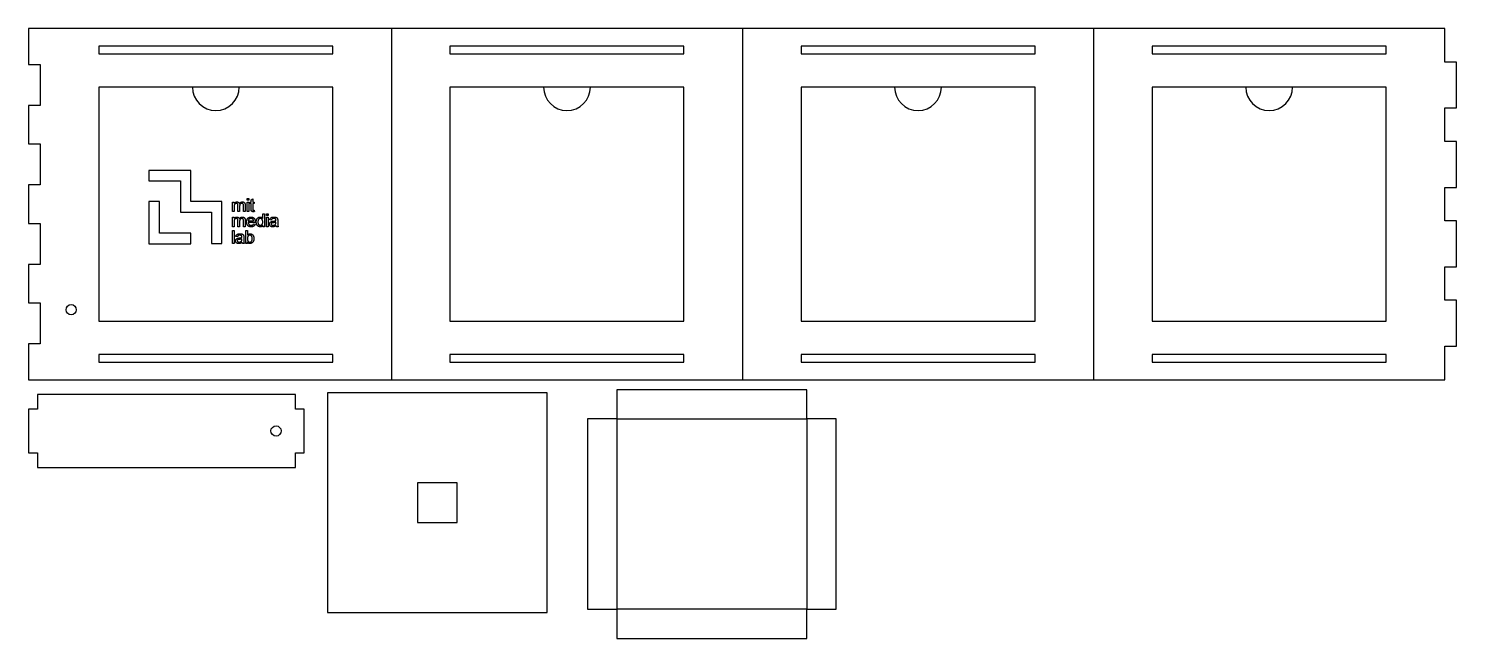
# Model space of a CAD drawing. Header units: millimetres. Extents: x -386 to 750, y -188 to 80.
# Drawn here: x -386 to 234, y -188 to 76 of the extents above; entities that cross this region are included whole.
import ezdxf

# ---------------------------------------------------------------- set-up
doc = ezdxf.new("R2010")
doc.units = ezdxf.units.MM

msp = doc.modelspace()

# ---------------------------------------------------------------- linework, layer by layer
at = {"color": 7, "linetype": 'Continuous', "lineweight": 25}
for p, q in [((-386.08, 76.2), (-386.08, 60.59)), ((228.6, 76.2), (-386.08, 76.2)), ((228.6, 61.67), (228.6, 76.2)), ((-254, 68.58), (-355.6, 68.58)), ((-355.6, 68.58), (-355.6, 65.28)), ((-254, 65.28), (-254, 68.58)), ((-101.6, 68.58), (-203.2, 68.58)), ((-203.2, 68.58), (-203.2, 65.28)), ((-101.6, 65.28), (-101.6, 68.58)), ((50.8, 68.58), (-50.8, 68.58)), ((-50.8, 68.58), (-50.8, 65.28)), ((50.8, 65.28), (50.8, 68.58)), ((101.6, 68.58), (101.6, 65.28)), ((203.2, 68.58), (101.6, 68.58)), ((203.2, 65.28), (203.2, 68.58)), ((-355.6, 65.28), (-254, 65.28)), ((-203.2, 65.28), (-101.6, 65.28)), ((-50.8, 65.28), (50.8, 65.28)), ((101.6, 65.28), (203.2, 65.28)), ((-386.08, 60.59), (-381, 60.59)), ((-381, 60.59), (-381, 42.81)), ((233.68, 61.67), (228.6, 61.67)), ((233.68, 41.73), (233.68, 61.67)), ((-254, 50.8), (-355.6, 50.8)), ((-355.6, 50.8), (-355.6, -50.8)), ((-254, -50.8), (-254, 50.8)), ((-101.6, 50.8), (-203.2, 50.8)), ((-203.2, 50.8), (-203.2, -50.8)), ((-101.6, -50.8), (-101.6, 50.8)), ((-50.8, 50.8), (-50.8, -50.8)), ((50.8, 50.8), (-50.8, 50.8)), ((50.8, -50.8), (50.8, 50.8)), ((203.2, 50.8), (101.6, 50.8)), ((101.6, 50.8), (101.6, -50.8)), ((203.2, -50.8), (203.2, 50.8)), ((-386.08, 42.81), (-386.08, 26.12)), ((-381, 42.81), (-386.08, 42.81)), ((228.6, 41.73), (233.68, 41.73)), ((228.6, 27.2), (228.6, 41.73)), ((-386.08, 26.12), (-381, 26.12)), ((-381, 26.12), (-381, 8.34)), ((233.68, 27.2), (228.6, 27.2)), ((233.68, 7.26), (233.68, 27.2)), ((-315.66, 14.67), (-333.89, 14.67)), ((-333.89, 14.67), (-333.89, 10.11)), ((-315.66, 1.12), (-315.66, 14.67)), ((-386.08, 8.34), (-386.08, -8.34)), ((-381, 8.34), (-386.08, 8.34)), ((-333.89, 10.11), (-320.18, 10.11)), ((-320.18, 10.11), (-320.18, -3.51)), ((228.6, -7.26), (228.6, 7.26)), ((228.6, 7.26), (233.68, 7.26)), ((-333.89, 1.12), (-333.89, -17.15)), ((-329.3, 1.12), (-333.89, 1.12)), ((-329.3, -12.56), (-329.3, 1.12)), ((-302.14, 1.12), (-315.66, 1.12)), ((-302.14, -17.04), (-302.14, 1.12)), ((-297.58, -3.22), (-297.58, 0.91)), ((-297.58, 0.91), (-296.85, 0.91)), ((-296.85, 0.91), (-296.85, 0.27)), ((-291.22, 2.43), (-290.5, 2.43)), ((-291.22, 1.71), (-291.22, 2.43)), ((-290.5, 1.71), (-291.22, 1.71)), ((-291.22, -3.22), (-291.22, 0.91)), ((-291.22, 0.91), (-290.5, 0.91)), ((-290.5, 2.43), (-290.5, 1.71)), ((-290.5, 0.91), (-290.5, -3.22)), ((-290, 0.26), (-290, 0.91)), ((-290, 0.91), (-289.5, 0.91)), ((-289.5, 0.26), (-290, 0.26)), ((-289.5, 1.92), (-288.77, 2.33)), ((-289.5, 0.91), (-289.5, 1.92)), ((-289.5, -2.06), (-289.5, 0.26)), ((-288.77, 2.33), (-288.77, 0.91)), ((-288.77, 0.91), (-288.12, 0.91)), ((-288.77, 0.26), (-288.77, -2.08)), ((-288.12, 0.26), (-288.77, 0.26)), ((-288.12, 0.91), (-288.12, 0.26)), ((-320.18, -3.51), (-306.7, -3.51)), ((-306.7, -3.51), (-306.7, -17.04)), ((-296.85, -3.22), (-297.58, -3.22)), ((-297.58, -9.78), (-297.58, -5.65)), ((-297.58, -5.65), (-296.85, -5.65)), ((-296.85, -1.11), (-296.85, -3.22)), ((-296.85, -5.65), (-296.85, -6.29)), ((-295.19, -3.22), (-295.19, -0.58)), ((-294.46, -3.22), (-295.19, -3.22)), ((-294.46, -0.86), (-294.46, -3.22)), ((-292.8, -3.22), (-292.8, -0.66)), ((-292.07, -3.22), (-292.8, -3.22)), ((-292.07, -0.4), (-292.07, -3.22)), ((-290.5, -3.22), (-291.22, -3.22)), ((-288.12, -2.62), (-288.05, -3.23)), ((-284.43, -6.21), (-284.43, -4.13)), ((-284.43, -4.13), (-283.7, -4.13)), ((-283.7, -4.13), (-283.7, -9.78)), ((-282.84, -4.85), (-282.84, -4.13)), ((-282.84, -4.13), (-282.12, -4.13)), ((-282.12, -4.85), (-282.84, -4.85)), ((-282.84, -9.78), (-282.84, -5.65)), ((-282.84, -5.65), (-282.12, -5.65)), ((-282.12, -4.13), (-282.12, -4.85)), ((-282.12, -5.65), (-282.12, -9.78)), ((-386.08, -8.34), (-381, -8.34)), ((-381, -8.34), (-381, -26.12)), ((-297.59, -17.04), (-297.59, -11.39)), ((-297.59, -11.39), (-296.86, -11.39)), ((-296.85, -9.78), (-297.58, -9.78)), ((-296.86, -11.39), (-296.86, -17.04)), ((-296.85, -7.67), (-296.85, -9.78)), ((-295.19, -9.78), (-295.19, -7.14)), ((-294.46, -9.78), (-295.19, -9.78)), ((-294.46, -7.42), (-294.46, -9.78)), ((-292.8, -9.78), (-292.8, -7.22)), ((-292.07, -9.78), (-292.8, -9.78)), ((-292.07, -6.96), (-292.07, -9.78)), ((-291.81, -17.04), (-291.81, -11.39)), ((-291.81, -11.39), (-291.09, -11.39)), ((-291.09, -11.39), (-291.09, -13.47)), ((-290.72, -7.24), (-288.4, -7.24)), ((-287.68, -7.89), (-290.72, -7.89)), ((-288.41, -8.55), (-287.7, -8.62)), ((-284.43, -9.78), (-284.43, -9.15)), ((-283.7, -9.78), (-284.43, -9.78)), ((-282.12, -9.78), (-282.84, -9.78)), ((-280.68, -6.88), (-281.41, -6.81)), ((-278.73, -8.03), (-278.73, -7.82)), ((-277.71, -9.78), (-278.44, -9.78)), ((-277.93, -7.1), (-277.93, -7.98)), ((233.68, -7.26), (228.6, -7.26)), ((233.68, -27.2), (233.68, -7.26)), ((-333.89, -17.15), (-315.66, -17.15)), ((-315.66, -12.56), (-329.3, -12.56)), ((-315.66, -17.15), (-315.66, -12.56)), ((-306.7, -17.04), (-302.14, -17.04)), ((-296.86, -17.04), (-297.59, -17.04)), ((-295.43, -14.14), (-296.15, -14.07)), ((-293.47, -15.29), (-293.47, -15.08)), ((-292.46, -17.04), (-293.18, -17.04)), ((-292.67, -14.36), (-292.67, -15.24)), ((-291.09, -17.04), (-291.81, -17.04)), ((-291.09, -16.42), (-291.09, -17.04)), ((-386.08, -26.12), (-386.08, -42.81)), ((-381, -26.12), (-386.08, -26.12)), ((228.6, -27.2), (233.68, -27.2)), ((228.6, -41.73), (228.6, -27.2)), ((-386.08, -42.81), (-381, -42.81)), ((-381, -42.81), (-381, -60.59)), ((233.68, -41.73), (228.6, -41.73)), ((233.68, -61.67), (233.68, -41.73)), ((-355.6, -50.8), (-254, -50.8)), ((-203.2, -50.8), (-101.6, -50.8)), ((-50.8, -50.8), (50.8, -50.8)), ((101.6, -50.8), (203.2, -50.8)), ((-386.08, -60.59), (-386.08, -76.2)), ((-381, -60.59), (-386.08, -60.59)), ((228.6, -76.2), (228.6, -61.67)), ((228.6, -61.67), (233.68, -61.67)), ((-254, -65.28), (-355.6, -65.28)), ((-355.6, -65.28), (-355.6, -68.58)), ((-254, -68.58), (-254, -65.28)), ((-203.2, -65.28), (-203.2, -68.58)), ((-101.6, -65.28), (-203.2, -65.28)), ((-101.6, -68.58), (-101.6, -65.28)), ((50.8, -65.28), (-50.8, -65.28)), ((-50.8, -65.28), (-50.8, -68.58)), ((50.8, -68.58), (50.8, -65.28)), ((203.2, -65.28), (101.6, -65.28)), ((101.6, -65.28), (101.6, -68.58)), ((203.2, -68.58), (203.2, -65.28)), ((-355.6, -68.58), (-254, -68.58)), ((-203.2, -68.58), (-101.6, -68.58)), ((-50.8, -68.58), (50.8, -68.58)), ((101.6, -68.58), (203.2, -68.58)), ((-386.08, -76.2), (228.6, -76.2)), ((-48.26, -80.51), (-130.81, -80.51)), ((-130.81, -80.51), (-130.81, -93.21)), ((-48.26, -93.21), (-48.26, -80.51)), ((-382.27, -82.55), (-382.27, -88.9)), ((-270.26, -82.55), (-382.27, -82.55)), ((-270.26, -88.9), (-270.26, -82.55)), ((-161.05, -81.9), (-256.3, -81.9)), ((-256.3, -81.9), (-256.3, -177.15)), ((-161.05, -177.15), (-161.05, -81.9)), ((-386.08, -88.9), (-386.08, -107.95)), ((-382.27, -88.9), (-386.08, -88.9)), ((-266.45, -88.9), (-270.26, -88.9)), ((-266.45, -107.95), (-266.45, -88.9)), ((-143.51, -93.21), (-143.51, -175.76)), ((-130.81, -93.21), (-143.51, -93.21)), ((-35.56, -93.21), (-48.26, -93.21)), ((-35.56, -175.76), (-35.56, -93.21)), ((-386.08, -107.95), (-382.27, -107.95)), ((-382.27, -107.95), (-382.27, -114.3)), ((-270.26, -107.95), (-266.45, -107.95)), ((-270.26, -114.3), (-270.26, -107.95)), ((-382.27, -114.3), (-270.26, -114.3)), ((-217.31, -120.89), (-217.31, -138.16)), ((-200.04, -120.89), (-217.31, -120.89)), ((-200.04, -138.16), (-200.04, -120.89)), ((-217.31, -138.16), (-200.04, -138.16)), ((-256.3, -177.15), (-161.05, -177.15)), ((-143.51, -175.76), (-130.81, -175.76)), ((-130.81, -175.76), (-130.81, -188.46)), ((-48.26, -175.76), (-35.56, -175.76)), ((-48.26, -188.46), (-48.26, -175.76)), ((-130.81, -188.46), (-48.26, -188.46))]:
    msp.add_line(p, q, dxfattribs=at)
at = {"color": 7, "linetype": 'Continuous'}
for p, q in [((-228.6, 76.2), (-228.6, -76.2)), ((-76.2, 76.2), (-76.2, -76.2)), ((76.2, 76.2), (76.2, -76.2)), ((-294.64, 50.8), (-314.96, 50.8)), ((-142.24, 50.8), (-162.56, 50.8)), ((10.16, 50.8), (-10.16, 50.8)), ((162.56, 50.8), (142.24, 50.8)), ((-130.81, -93.21), (-48.26, -93.21)), ((-130.81, -93.21), (-130.81, -175.76)), ((-48.26, -93.21), (-48.26, -175.76)), ((-48.26, -175.76), (-130.81, -175.76))]:
    msp.add_line(p, q, dxfattribs=at)
at = {"color": 7, "linetype": 'Continuous', "lineweight": 25}
for centre in [(-367.6, -45.8), (-278.67, -98.42)]:
    msp.add_circle(centre, 2.22, dxfattribs=at)
at = {"color": 7, "linetype": 'Continuous'}
for centre in [(-304.8, 50.8), (-152.4, 50.8), (0, 50.8), (152.4, 50.8)]:
    msp.add_arc(centre, 10.16, 180, 0, dxfattribs=at)
at = {"color": 7, "linetype": 'Continuous', "lineweight": 25}
for points, knots in [([(-296.85, 0.27), (-296.82, 0.32), (-296.76, 0.42), (-296.64, 0.56), (-296.51, 0.68), (-296.37, 0.79), (-296.21, 0.88), (-296.04, 0.94), (-295.86, 0.98), (-295.74, 0.98), (-295.67, 0.98)], [0, 0, 0, 0, 0.126605, 0.249791, 0.372524, 0.496015, 0.619831, 0.743966, 0.869195, 1, 1, 1, 1]), ([(-295.88, 0.33), (-295.93, 0.33), (-296.02, 0.33), (-296.15, 0.3), (-296.28, 0.25), (-296.4, 0.18), (-296.52, 0.1), (-296.61, -0.01), (-296.69, -0.13), (-296.74, -0.24), (-296.77, -0.35), (-296.79, -0.43), (-296.81, -0.53), (-296.83, -0.63), (-296.84, -0.74), (-296.85, -0.86), (-296.85, -0.98), (-296.85, -1.07), (-296.85, -1.11)], [0, 0, 0, 0, 0.069874, 0.138371, 0.206732, 0.277065, 0.347592, 0.417982, 0.490746, 0.567227, 0.608073, 0.652844, 0.701153, 0.752556, 0.808916, 0.868487, 0.931988, 1, 1, 1, 1]), ([(-295.19, -0.58), (-295.19, -0.55), (-295.19, -0.47), (-295.2, -0.37), (-295.21, -0.27), (-295.23, -0.18), (-295.25, -0.1), (-295.28, -0.03), (-295.31, 0.04), (-295.35, 0.1), (-295.39, 0.16), (-295.44, 0.21), (-295.5, 0.25), (-295.56, 0.28), (-295.63, 0.3), (-295.71, 0.32), (-295.79, 0.33), (-295.85, 0.33), (-295.88, 0.33)], [0, 0, 0, 0, 0.08411, 0.162426, 0.236822, 0.305987, 0.370108, 0.430668, 0.487851, 0.542607, 0.595677, 0.647283, 0.699654, 0.753379, 0.80983, 0.868938, 0.932163, 1, 1, 1, 1]), ([(-295.67, 0.98), (-295.6, 0.98), (-295.47, 0.98), (-295.28, 0.94), (-295.11, 0.88), (-294.96, 0.79), (-294.84, 0.67), (-294.72, 0.54), (-294.64, 0.39), (-294.6, 0.28), (-294.58, 0.22)], [0, 0, 0, 0, 0.142825, 0.274789, 0.39801, 0.517438, 0.634604, 0.751949, 0.87301, 1, 1, 1, 1]), ([(-294.58, 0.22), (-294.54, 0.28), (-294.46, 0.4), (-294.32, 0.55), (-294.18, 0.69), (-294.03, 0.8), (-293.86, 0.88), (-293.69, 0.94), (-293.51, 0.98), (-293.39, 0.98), (-293.32, 0.98)], [0, 0, 0, 0, 0.142315, 0.275889, 0.402455, 0.523363, 0.641228, 0.759024, 0.877542, 1, 1, 1, 1]), ([(-293.5, 0.33), (-293.53, 0.33), (-293.6, 0.33), (-293.7, 0.32), (-293.79, 0.3), (-293.88, 0.26), (-293.96, 0.22), (-294.04, 0.17), (-294.12, 0.12), (-294.19, 0.05), (-294.26, -0.03), (-294.31, -0.11), (-294.36, -0.21), (-294.4, -0.32), (-294.43, -0.44), (-294.45, -0.57), (-294.46, -0.71), (-294.46, -0.81), (-294.46, -0.86)], [0, 0, 0, 0, 0.058561, 0.115006, 0.169721, 0.223592, 0.276804, 0.330761, 0.38498, 0.441087, 0.498268, 0.557596, 0.620115, 0.685704, 0.756808, 0.831935, 0.912856, 1, 1, 1, 1]), ([(-292.8, -0.66), (-292.8, -0.6), (-292.8, -0.48), (-292.81, -0.32), (-292.83, -0.18), (-292.86, -0.07), (-292.9, 0.02), (-292.95, 0.1), (-293.02, 0.16), (-293.1, 0.22), (-293.19, 0.27), (-293.28, 0.31), (-293.39, 0.33), (-293.46, 0.33), (-293.5, 0.33)], [0, 0, 0, 0, 0.136425, 0.252916, 0.349371, 0.427089, 0.49428, 0.561205, 0.628551, 0.699409, 0.771288, 0.844304, 0.919958, 1, 1, 1, 1]), ([(-293.32, 0.98), (-293.28, 0.98), (-293.18, 0.98), (-293.04, 0.97), (-292.91, 0.94), (-292.79, 0.9), (-292.68, 0.85), (-292.57, 0.8), (-292.48, 0.73), (-292.39, 0.65), (-292.32, 0.56), (-292.25, 0.45), (-292.2, 0.34), (-292.15, 0.21), (-292.11, 0.08), (-292.09, -0.07), (-292.07, -0.23), (-292.07, -0.34), (-292.07, -0.4)], [0, 0, 0, 0, 0.068493, 0.133645, 0.195347, 0.254248, 0.311304, 0.366649, 0.421299, 0.475729, 0.531092, 0.588188, 0.64727, 0.709369, 0.775261, 0.845213, 0.920389, 1, 1, 1, 1]), ([(-296.85, -6.29), (-296.82, -6.24), (-296.76, -6.14), (-296.64, -6), (-296.51, -5.88), (-296.37, -5.77), (-296.21, -5.68), (-296.04, -5.62), (-295.86, -5.58), (-295.74, -5.58), (-295.67, -5.58)], [0, 0, 0, 0, 0.126605, 0.249791, 0.372524, 0.496015, 0.619831, 0.743966, 0.869195, 1, 1, 1, 1]), ([(-295.67, -5.58), (-295.6, -5.58), (-295.47, -5.58), (-295.28, -5.62), (-295.11, -5.68), (-294.96, -5.77), (-294.84, -5.89), (-294.72, -6.02), (-294.64, -6.17), (-294.6, -6.28), (-294.58, -6.34)], [0, 0, 0, 0, 0.142825, 0.274789, 0.39801, 0.517438, 0.634604, 0.751949, 0.87301, 1, 1, 1, 1]), ([(-294.58, -6.34), (-294.54, -6.28), (-294.46, -6.16), (-294.32, -6.01), (-294.18, -5.87), (-294.03, -5.76), (-293.86, -5.68), (-293.69, -5.62), (-293.51, -5.58), (-293.39, -5.58), (-293.32, -5.58)], [0, 0, 0, 0, 0.142315, 0.275889, 0.402455, 0.523363, 0.641228, 0.759024, 0.877542, 1, 1, 1, 1]), ([(-293.32, -5.58), (-293.28, -5.58), (-293.18, -5.58), (-293.04, -5.6), (-292.91, -5.62), (-292.79, -5.66), (-292.68, -5.71), (-292.57, -5.76), (-292.48, -5.83), (-292.39, -5.91), (-292.32, -6), (-292.25, -6.11), (-292.2, -6.22), (-292.15, -6.35), (-292.11, -6.48), (-292.09, -6.63), (-292.07, -6.79), (-292.07, -6.9), (-292.07, -6.96)], [0, 0, 0, 0, 0.068493, 0.133645, 0.195347, 0.254248, 0.311304, 0.366649, 0.421299, 0.475729, 0.531092, 0.588188, 0.64727, 0.709369, 0.775261, 0.845213, 0.920389, 1, 1, 1, 1]), ([(-291.44, -7.75), (-291.44, -7.66), (-291.44, -7.5), (-291.41, -7.26), (-291.37, -7.04), (-291.31, -6.83), (-291.24, -6.64), (-291.15, -6.46), (-291.04, -6.29), (-290.91, -6.14), (-290.77, -6.01), (-290.63, -5.89), (-290.47, -5.8), (-290.3, -5.72), (-290.12, -5.65), (-289.94, -5.61), (-289.74, -5.58), (-289.6, -5.58), (-289.53, -5.58)], [0, 0, 0, 0, 0.077019, 0.149548, 0.218714, 0.284923, 0.348159, 0.409728, 0.469839, 0.529421, 0.588276, 0.64579, 0.702469, 0.75939, 0.816748, 0.875621, 0.936482, 1, 1, 1, 1]), ([(-289.53, -5.58), (-289.47, -5.58), (-289.33, -5.58), (-289.14, -5.61), (-288.96, -5.65), (-288.79, -5.71), (-288.62, -5.79), (-288.47, -5.89), (-288.32, -6), (-288.19, -6.13), (-288.07, -6.28), (-287.96, -6.44), (-287.87, -6.62), (-287.8, -6.81), (-287.74, -7.01), (-287.7, -7.23), (-287.68, -7.47), (-287.68, -7.63), (-287.67, -7.71)], [0, 0, 0, 0, 0.062833, 0.122965, 0.181629, 0.238832, 0.295294, 0.352167, 0.409491, 0.468424, 0.528358, 0.588554, 0.650248, 0.713671, 0.780262, 0.849536, 0.922652, 1, 1, 1, 1]), ([(-288.56, -3.29), (-288.62, -3.29), (-288.73, -3.28), (-288.88, -3.26), (-289.01, -3.23), (-289.13, -3.18), (-289.22, -3.11), (-289.3, -3.04), (-289.37, -2.96), (-289.41, -2.88), (-289.44, -2.8), (-289.45, -2.74), (-289.46, -2.66), (-289.48, -2.56), (-289.49, -2.45), (-289.49, -2.33), (-289.5, -2.2), (-289.5, -2.11), (-289.5, -2.06)], [0, 0, 0, 0, 0.094748, 0.179085, 0.254287, 0.32156, 0.3835, 0.441719, 0.499014, 0.5552, 0.586701, 0.62496, 0.669505, 0.721913, 0.780273, 0.846538, 0.919577, 1, 1, 1, 1]), ([(-288.77, -2.08), (-288.77, -2.13), (-288.77, -2.21), (-288.76, -2.31), (-288.76, -2.39), (-288.74, -2.47), (-288.7, -2.53), (-288.64, -2.58), (-288.58, -2.61), (-288.53, -2.63), (-288.47, -2.64), (-288.43, -2.64), (-288.4, -2.64)], [0, 0, 0, 0, 0.1693748, 0.3057107, 0.4093011, 0.481281, 0.5929871, 0.7047776, 0.7662723, 0.8354622, 0.9130453, 1, 1, 1, 1]), ([(-288.05, -3.23), (-288.09, -3.24), (-288.18, -3.26), (-288.32, -3.27), (-288.44, -3.29), (-288.52, -3.29), (-288.56, -3.29)], [0, 0, 0, 0, 0.275333, 0.532913, 0.773608, 1, 1, 1, 1]), ([(-288.4, -2.64), (-288.39, -2.64), (-288.34, -2.64), (-288.28, -2.63), (-288.2, -2.63), (-288.15, -2.62), (-288.12, -2.62)], [0, 0, 0, 0, 0.20274, 0.437539, 0.704573, 1, 1, 1, 1]), ([(-287.25, -7.72), (-287.25, -7.62), (-287.24, -7.42), (-287.2, -7.14), (-287.14, -6.86), (-287.07, -6.65), (-287, -6.49), (-286.94, -6.37), (-286.87, -6.26), (-286.8, -6.16), (-286.72, -6.07), (-286.63, -5.99), (-286.54, -5.91), (-286.44, -5.84), (-286.34, -5.78), (-286.24, -5.72), (-286.13, -5.68), (-286.02, -5.64), (-285.9, -5.61), (-285.78, -5.59), (-285.66, -5.58), (-285.58, -5.58), (-285.54, -5.58)], [0, 0, 0, 0, 0.097129, 0.190237, 0.280388, 0.36862, 0.411729, 0.453657, 0.494259, 0.53396, 0.573313, 0.612303, 0.651179, 0.690151, 0.729237, 0.767708, 0.805598, 0.843958, 0.882296, 0.920731, 0.959905, 1, 1, 1, 1]), ([(-285.54, -5.58), (-285.48, -5.58), (-285.37, -5.58), (-285.2, -5.62), (-285.04, -5.67), (-284.89, -5.75), (-284.75, -5.85), (-284.63, -5.96), (-284.52, -6.08), (-284.46, -6.17), (-284.43, -6.21)], [0, 0, 0, 0, 0.132544, 0.259609, 0.384578, 0.508577, 0.63268, 0.754424, 0.876103, 1, 1, 1, 1]), ([(-281.41, -6.81), (-281.39, -6.74), (-281.36, -6.61), (-281.29, -6.43), (-281.2, -6.26), (-281.1, -6.12), (-280.98, -5.99), (-280.83, -5.88), (-280.66, -5.79), (-280.47, -5.71), (-280.26, -5.65), (-280.03, -5.61), (-279.79, -5.58), (-279.62, -5.58), (-279.54, -5.58)], [0, 0, 0, 0, 0.085104, 0.164331, 0.238077, 0.308278, 0.378099, 0.450841, 0.528541, 0.611943, 0.701454, 0.795479, 0.894775, 1, 1, 1, 1]), ([(-279.54, -5.58), (-279.45, -5.58), (-279.29, -5.58), (-279.06, -5.6), (-278.86, -5.64), (-278.68, -5.69), (-278.52, -5.76), (-278.39, -5.83), (-278.27, -5.92), (-278.18, -6.01), (-278.11, -6.11), (-278.05, -6.22), (-278, -6.35), (-277.98, -6.44), (-277.96, -6.48)], [0, 0, 0, 0, 0.127702, 0.243368, 0.347189, 0.441283, 0.526055, 0.60282, 0.672114, 0.735775, 0.797778, 0.861765, 0.928534, 1, 1, 1, 1]), ([(-295.88, -6.23), (-295.93, -6.23), (-296.02, -6.23), (-296.15, -6.26), (-296.28, -6.31), (-296.4, -6.38), (-296.52, -6.46), (-296.61, -6.57), (-296.69, -6.69), (-296.74, -6.81), (-296.77, -6.91), (-296.79, -6.99), (-296.81, -7.09), (-296.83, -7.19), (-296.84, -7.3), (-296.85, -7.42), (-296.85, -7.54), (-296.85, -7.63), (-296.85, -7.67)], [0, 0, 0, 0, 0.069874, 0.138371, 0.206732, 0.277065, 0.347592, 0.417982, 0.490746, 0.567227, 0.608073, 0.652844, 0.701153, 0.752556, 0.808916, 0.868487, 0.931988, 1, 1, 1, 1]), ([(-295.19, -7.14), (-295.19, -7.11), (-295.19, -7.04), (-295.2, -6.93), (-295.21, -6.83), (-295.23, -6.74), (-295.25, -6.66), (-295.28, -6.59), (-295.31, -6.52), (-295.35, -6.46), (-295.39, -6.4), (-295.44, -6.36), (-295.5, -6.32), (-295.56, -6.28), (-295.63, -6.26), (-295.71, -6.24), (-295.79, -6.23), (-295.85, -6.23), (-295.88, -6.23)], [0, 0, 0, 0, 0.08411, 0.162426, 0.236822, 0.305987, 0.370108, 0.430668, 0.487851, 0.542607, 0.595677, 0.647283, 0.699654, 0.753379, 0.80983, 0.868938, 0.932163, 1, 1, 1, 1]), ([(-293.5, -6.23), (-293.53, -6.23), (-293.6, -6.23), (-293.7, -6.24), (-293.79, -6.27), (-293.88, -6.3), (-293.96, -6.34), (-294.04, -6.39), (-294.12, -6.44), (-294.19, -6.51), (-294.26, -6.59), (-294.31, -6.68), (-294.36, -6.77), (-294.4, -6.88), (-294.43, -7), (-294.45, -7.13), (-294.46, -7.27), (-294.46, -7.37), (-294.46, -7.42)], [0, 0, 0, 0, 0.058561, 0.115006, 0.169721, 0.223592, 0.276804, 0.330761, 0.38498, 0.441087, 0.498268, 0.557596, 0.620115, 0.685704, 0.756808, 0.831935, 0.912856, 1, 1, 1, 1]), ([(-292.8, -7.22), (-292.8, -7.16), (-292.8, -7.04), (-292.81, -6.88), (-292.83, -6.74), (-292.86, -6.63), (-292.9, -6.54), (-292.95, -6.46), (-293.02, -6.4), (-293.1, -6.34), (-293.19, -6.29), (-293.28, -6.25), (-293.39, -6.23), (-293.46, -6.23), (-293.5, -6.23)], [0, 0, 0, 0, 0.136425, 0.252916, 0.349371, 0.427089, 0.49428, 0.561205, 0.628551, 0.699409, 0.771288, 0.844304, 0.919958, 1, 1, 1, 1]), ([(-289.49, -9.85), (-289.57, -9.85), (-289.71, -9.84), (-289.92, -9.82), (-290.11, -9.78), (-290.3, -9.72), (-290.47, -9.64), (-290.63, -9.54), (-290.78, -9.43), (-290.92, -9.3), (-291.04, -9.15), (-291.15, -8.99), (-291.24, -8.82), (-291.31, -8.63), (-291.37, -8.43), (-291.41, -8.22), (-291.44, -7.99), (-291.44, -7.83), (-291.44, -7.75)], [0, 0, 0, 0, 0.067351, 0.1313136, 0.1930715, 0.252502, 0.3107048, 0.3679301, 0.4254606, 0.4834248, 0.5420438, 0.6011297, 0.6610197, 0.7228533, 0.7874137, 0.854497, 0.9253448, 1, 1, 1, 1]), ([(-289.54, -6.23), (-289.58, -6.23), (-289.65, -6.23), (-289.77, -6.24), (-289.88, -6.26), (-289.98, -6.3), (-290.08, -6.33), (-290.18, -6.38), (-290.27, -6.44), (-290.35, -6.5), (-290.43, -6.57), (-290.5, -6.65), (-290.56, -6.74), (-290.61, -6.83), (-290.65, -6.92), (-290.68, -7.02), (-290.7, -7.13), (-290.71, -7.2), (-290.72, -7.24)], [0, 0, 0, 0, 0.0689193, 0.1349048, 0.1997359, 0.2626236, 0.3245009, 0.3855136, 0.4473909, 0.5091778, 0.5709055, 0.6308224, 0.6901441, 0.7497768, 0.8097188, 0.8709146, 0.9345908, 1, 1, 1, 1]), ([(-290.72, -7.89), (-290.71, -7.95), (-290.7, -8.04), (-290.68, -8.19), (-290.65, -8.33), (-290.6, -8.45), (-290.55, -8.57), (-290.49, -8.68), (-290.42, -8.77), (-290.34, -8.86), (-290.25, -8.94), (-290.16, -9.01), (-290.06, -9.07), (-289.95, -9.12), (-289.84, -9.15), (-289.73, -9.18), (-289.61, -9.19), (-289.52, -9.2), (-289.48, -9.2)], [0, 0, 0, 0, 0.076546, 0.149754, 0.218882, 0.285099, 0.348766, 0.410233, 0.470857, 0.530387, 0.589538, 0.646884, 0.704289, 0.761368, 0.81848, 0.876944, 0.937289, 1, 1, 1, 1]), ([(-288.66, -6.57), (-288.69, -6.55), (-288.75, -6.49), (-288.84, -6.42), (-288.94, -6.36), (-289.05, -6.31), (-289.16, -6.27), (-289.28, -6.25), (-289.41, -6.23), (-289.49, -6.23), (-289.54, -6.23)], [0, 0, 0, 0, 0.123686, 0.244301, 0.364229, 0.486002, 0.608441, 0.73367, 0.863772, 1, 1, 1, 1]), ([(-287.7, -8.62), (-287.71, -8.67), (-287.74, -8.76), (-287.8, -8.89), (-287.86, -9.02), (-287.94, -9.14), (-288.02, -9.25), (-288.11, -9.35), (-288.21, -9.44), (-288.32, -9.53), (-288.44, -9.6), (-288.57, -9.67), (-288.7, -9.73), (-288.85, -9.77), (-289, -9.81), (-289.16, -9.83), (-289.32, -9.85), (-289.44, -9.85), (-289.49, -9.85)], [0, 0, 0, 0, 0.063575, 0.125064, 0.184934, 0.244033, 0.302281, 0.360376, 0.418794, 0.477624, 0.537385, 0.597475, 0.659222, 0.722193, 0.787717, 0.855714, 0.926086, 1, 1, 1, 1]), ([(-289.48, -9.2), (-289.42, -9.2), (-289.3, -9.19), (-289.13, -9.16), (-288.97, -9.11), (-288.83, -9.05), (-288.7, -8.96), (-288.59, -8.84), (-288.49, -8.7), (-288.43, -8.6), (-288.41, -8.55)], [0, 0, 0, 0, 0.137039, 0.265479, 0.386758, 0.503867, 0.62032, 0.739767, 0.865454, 1, 1, 1, 1]), ([(-288.4, -7.24), (-288.4, -7.21), (-288.41, -7.14), (-288.43, -7.03), (-288.46, -6.94), (-288.49, -6.85), (-288.52, -6.77), (-288.56, -6.7), (-288.61, -6.63), (-288.65, -6.59), (-288.66, -6.57)], [0, 0, 0, 0, 0.148165, 0.289694, 0.422377, 0.548462, 0.667394, 0.782966, 0.892721, 1, 1, 1, 1]), ([(-287.67, -7.71), (-287.67, -7.73), (-287.68, -7.8), (-287.68, -7.86), (-287.68, -7.89)], [0, 0, 0, 0, 0.414608, 1, 1, 1, 1]), ([(-285.54, -9.85), (-285.58, -9.85), (-285.66, -9.85), (-285.77, -9.83), (-285.89, -9.81), (-286, -9.78), (-286.11, -9.75), (-286.21, -9.7), (-286.32, -9.65), (-286.42, -9.58), (-286.51, -9.51), (-286.6, -9.43), (-286.69, -9.35), (-286.77, -9.26), (-286.84, -9.16), (-286.91, -9.06), (-286.98, -8.95), (-287.05, -8.79), (-287.13, -8.58), (-287.2, -8.31), (-287.24, -8.02), (-287.25, -7.82), (-287.25, -7.72)], [0, 0, 0, 0, 0.0385266, 0.0765034, 0.1141158, 0.1517446, 0.1893223, 0.2269457, 0.2653583, 0.304283, 0.3435286, 0.3826359, 0.4219024, 0.4612525, 0.5013819, 0.5422439, 0.5840262, 0.6269042, 0.714769, 0.8053598, 0.9003239, 1, 1, 1, 1]), ([(-285.49, -6.23), (-285.53, -6.23), (-285.6, -6.23), (-285.71, -6.25), (-285.8, -6.28), (-285.9, -6.32), (-285.99, -6.37), (-286.08, -6.43), (-286.16, -6.5), (-286.23, -6.59), (-286.3, -6.68), (-286.36, -6.79), (-286.41, -6.92), (-286.46, -7.05), (-286.49, -7.2), (-286.51, -7.36), (-286.52, -7.53), (-286.53, -7.65), (-286.53, -7.72)], [0, 0, 0, 0, 0.052861, 0.104657, 0.154956, 0.20531, 0.255829, 0.307182, 0.361081, 0.41655, 0.474685, 0.535618, 0.600117, 0.669364, 0.743799, 0.823012, 0.908289, 1, 1, 1, 1]), ([(-286.53, -7.72), (-286.53, -7.78), (-286.52, -7.89), (-286.51, -8.06), (-286.49, -8.22), (-286.45, -8.36), (-286.41, -8.5), (-286.35, -8.62), (-286.29, -8.73), (-286.21, -8.83), (-286.13, -8.92), (-286.05, -8.99), (-285.96, -9.06), (-285.87, -9.11), (-285.77, -9.15), (-285.67, -9.18), (-285.57, -9.19), (-285.5, -9.2), (-285.46, -9.2)], [0, 0, 0, 0, 0.08818, 0.171101, 0.249124, 0.322141, 0.391043, 0.456061, 0.518437, 0.578646, 0.636308, 0.692064, 0.74485, 0.796223, 0.84689, 0.897232, 0.948365, 1, 1, 1, 1]), ([(-284.43, -9.15), (-284.46, -9.21), (-284.52, -9.32), (-284.63, -9.46), (-284.76, -9.58), (-284.89, -9.68), (-285.04, -9.76), (-285.19, -9.81), (-285.36, -9.84), (-285.48, -9.85), (-285.54, -9.85)], [0, 0, 0, 0, 0.1379203, 0.2682361, 0.3919093, 0.5112399, 0.6296941, 0.7483314, 0.8714308, 1, 1, 1, 1]), ([(-284.43, -7.77), (-284.43, -7.71), (-284.43, -7.58), (-284.44, -7.4), (-284.47, -7.23), (-284.5, -7.08), (-284.54, -6.94), (-284.6, -6.81), (-284.66, -6.7), (-284.73, -6.6), (-284.81, -6.51), (-284.9, -6.44), (-284.98, -6.37), (-285.08, -6.32), (-285.18, -6.28), (-285.28, -6.25), (-285.38, -6.23), (-285.46, -6.23), (-285.49, -6.23)], [0, 0, 0, 0, 0.091304, 0.176962, 0.256162, 0.330416, 0.400212, 0.464934, 0.526213, 0.584638, 0.640513, 0.694113, 0.74567, 0.796418, 0.846477, 0.896114, 0.947312, 1, 1, 1, 1]), ([(-285.46, -9.2), (-285.43, -9.2), (-285.36, -9.19), (-285.26, -9.18), (-285.16, -9.15), (-285.06, -9.11), (-284.97, -9.06), (-284.89, -9), (-284.8, -8.93), (-284.73, -8.85), (-284.65, -8.75), (-284.59, -8.65), (-284.54, -8.53), (-284.5, -8.4), (-284.47, -8.26), (-284.44, -8.1), (-284.43, -7.94), (-284.43, -7.83), (-284.43, -7.77)], [0, 0, 0, 0, 0.053699, 0.105658, 0.157296, 0.208463, 0.259773, 0.312957, 0.367534, 0.424836, 0.484279, 0.545626, 0.610499, 0.679049, 0.751694, 0.829069, 0.911549, 1, 1, 1, 1]), ([(-281.48, -8.68), (-281.48, -8.63), (-281.47, -8.54), (-281.45, -8.4), (-281.41, -8.26), (-281.35, -8.13), (-281.28, -8.02), (-281.2, -7.91), (-281.11, -7.82), (-281, -7.74), (-280.89, -7.67), (-280.77, -7.6), (-280.65, -7.55), (-280.56, -7.53), (-280.52, -7.51)], [0, 0, 0, 0, 0.0900967, 0.177251, 0.2626286, 0.3477957, 0.4319444, 0.513339, 0.5935988, 0.6729313, 0.7531851, 0.8336684, 0.916182, 1, 1, 1, 1]), ([(-280.13, -9.85), (-280.18, -9.85), (-280.28, -9.85), (-280.43, -9.83), (-280.57, -9.81), (-280.7, -9.77), (-280.82, -9.73), (-280.94, -9.67), (-281.04, -9.6), (-281.13, -9.52), (-281.21, -9.44), (-281.28, -9.35), (-281.34, -9.25), (-281.39, -9.15), (-281.43, -9.04), (-281.46, -8.93), (-281.48, -8.81), (-281.48, -8.72), (-281.48, -8.68)], [0, 0, 0, 0, 0.078668, 0.152594, 0.222863, 0.289895, 0.354043, 0.415825, 0.476257, 0.535647, 0.59403, 0.651213, 0.707464, 0.763721, 0.820383, 0.878679, 0.938165, 1, 1, 1, 1]), ([(-279.82, -8.05), (-279.88, -8.06), (-280, -8.07), (-280.16, -8.1), (-280.29, -8.13), (-280.39, -8.16), (-280.48, -8.2), (-280.55, -8.25), (-280.61, -8.3), (-280.66, -8.36), (-280.7, -8.42), (-280.73, -8.49), (-280.75, -8.57), (-280.75, -8.62), (-280.75, -8.64)], [0, 0, 0, 0, 0.157185, 0.29012, 0.398897, 0.484813, 0.556527, 0.62447, 0.689792, 0.753816, 0.816677, 0.877383, 0.938132, 1, 1, 1, 1]), ([(-280.75, -8.64), (-280.75, -8.68), (-280.75, -8.76), (-280.71, -8.86), (-280.64, -8.96), (-280.55, -9.05), (-280.44, -9.11), (-280.3, -9.16), (-280.14, -9.19), (-280.02, -9.2), (-279.96, -9.2)], [0, 0, 0, 0, 0.106158, 0.208644, 0.312683, 0.425749, 0.548145, 0.681695, 0.831509, 1, 1, 1, 1]), ([(-279.67, -6.23), (-279.7, -6.23), (-279.78, -6.23), (-279.88, -6.24), (-279.98, -6.25), (-280.07, -6.26), (-280.15, -6.28), (-280.23, -6.31), (-280.29, -6.34), (-280.37, -6.38), (-280.46, -6.46), (-280.55, -6.57), (-280.63, -6.72), (-280.66, -6.82), (-280.68, -6.88)], [0, 0, 0, 0, 0.085183, 0.163702, 0.238284, 0.306613, 0.370646, 0.428821, 0.484512, 0.53564, 0.637269, 0.745279, 0.865314, 1, 1, 1, 1]), ([(-280.52, -7.51), (-280.48, -7.5), (-280.4, -7.48), (-280.26, -7.46), (-280.1, -7.43), (-279.99, -7.42), (-279.92, -7.41)], [0, 0, 0, 0, 0.188812, 0.4193, 0.688495, 1, 1, 1, 1]), ([(-278.65, -9.27), (-278.72, -9.32), (-278.84, -9.42), (-279.03, -9.54), (-279.21, -9.64), (-279.38, -9.72), (-279.56, -9.78), (-279.75, -9.82), (-279.93, -9.85), (-280.06, -9.85), (-280.13, -9.85)], [0, 0, 0, 0, 0.149631, 0.288282, 0.415682, 0.534026, 0.647897, 0.762563, 0.879642, 1, 1, 1, 1]), ([(-279.96, -9.2), (-279.9, -9.2), (-279.78, -9.19), (-279.6, -9.16), (-279.43, -9.11), (-279.28, -9.03), (-279.14, -8.94), (-279.02, -8.84), (-278.91, -8.73), (-278.86, -8.65), (-278.84, -8.6)], [0, 0, 0, 0, 0.140553, 0.275516, 0.406786, 0.536132, 0.661649, 0.779376, 0.890775, 1, 1, 1, 1]), ([(-279.92, -7.41), (-279.86, -7.4), (-279.73, -7.38), (-279.55, -7.36), (-279.38, -7.33), (-279.22, -7.3), (-279.08, -7.27), (-278.95, -7.24), (-278.84, -7.21), (-278.76, -7.18), (-278.73, -7.17)], [0, 0, 0, 0, 0.1619611, 0.3128901, 0.4540141, 0.5843348, 0.7037295, 0.8126688, 0.9110789, 1, 1, 1, 1]), ([(-278.73, -7.82), (-278.76, -7.83), (-278.83, -7.86), (-278.93, -7.89), (-279.05, -7.92), (-279.18, -7.94), (-279.33, -7.97), (-279.48, -8), (-279.64, -8.02), (-279.76, -8.04), (-279.82, -8.05)], [0, 0, 0, 0, 0.091169, 0.192402, 0.302457, 0.421923, 0.552321, 0.691338, 0.841219, 1, 1, 1, 1]), ([(-278.91, -6.45), (-278.93, -6.43), (-278.98, -6.39), (-279.06, -6.35), (-279.14, -6.31), (-279.23, -6.28), (-279.33, -6.26), (-279.43, -6.24), (-279.55, -6.23), (-279.63, -6.23), (-279.67, -6.23)], [0, 0, 0, 0, 0.10497, 0.21464, 0.328561, 0.446665, 0.573274, 0.706537, 0.848573, 1, 1, 1, 1]), ([(-278.73, -7), (-278.73, -6.97), (-278.73, -6.91), (-278.74, -6.82), (-278.75, -6.74), (-278.77, -6.67), (-278.8, -6.6), (-278.83, -6.54), (-278.87, -6.49), (-278.9, -6.46), (-278.91, -6.45)], [0, 0, 0, 0, 0.157694, 0.30275, 0.438168, 0.564705, 0.681763, 0.791831, 0.896524, 1, 1, 1, 1]), ([(-278.84, -8.6), (-278.82, -8.57), (-278.78, -8.49), (-278.75, -8.36), (-278.73, -8.2), (-278.73, -8.09), (-278.73, -8.03)], [0, 0, 0, 0, 0.201655, 0.433631, 0.697639, 1, 1, 1, 1]), ([(-278.73, -7.17), (-278.73, -7.15), (-278.73, -7.11), (-278.73, -7.07), (-278.73, -7.03), (-278.73, -7.01), (-278.73, -7)], [0, 0, 0, 0, 0.35568, 0.644278, 0.859095, 1, 1, 1, 1]), ([(-278.44, -9.78), (-278.46, -9.74), (-278.52, -9.67), (-278.58, -9.54), (-278.63, -9.41), (-278.64, -9.32), (-278.65, -9.27)], [0, 0, 0, 0, 0.245708, 0.491046, 0.741711, 1, 1, 1, 1]), ([(-277.96, -6.48), (-277.96, -6.52), (-277.95, -6.6), (-277.94, -6.74), (-277.93, -6.91), (-277.93, -7.03), (-277.93, -7.1)], [0, 0, 0, 0, 0.171461, 0.394486, 0.669995, 1, 1, 1, 1]), ([(-277.93, -7.98), (-277.93, -8.06), (-277.93, -8.2), (-277.93, -8.4), (-277.92, -8.58), (-277.92, -8.75), (-277.91, -8.89), (-277.91, -9.01), (-277.9, -9.12), (-277.88, -9.23), (-277.86, -9.35), (-277.82, -9.5), (-277.77, -9.64), (-277.73, -9.73), (-277.71, -9.78)], [0, 0, 0, 0, 0.121729, 0.23228, 0.332288, 0.421154, 0.500089, 0.567887, 0.625241, 0.671538, 0.75364, 0.835292, 0.91739, 1, 1, 1, 1]), ([(-296.22, -15.94), (-296.22, -15.89), (-296.22, -15.8), (-296.19, -15.66), (-296.15, -15.52), (-296.09, -15.39), (-296.02, -15.28), (-295.94, -15.17), (-295.85, -15.08), (-295.75, -15), (-295.63, -14.93), (-295.52, -14.86), (-295.39, -14.81), (-295.31, -14.78), (-295.26, -14.77)], [0, 0, 0, 0, 0.090097, 0.177251, 0.262629, 0.347796, 0.431944, 0.513339, 0.593599, 0.672931, 0.753185, 0.833668, 0.916182, 1, 1, 1, 1]), ([(-294.87, -17.11), (-294.92, -17.11), (-295.03, -17.11), (-295.18, -17.09), (-295.31, -17.07), (-295.45, -17.03), (-295.57, -16.98), (-295.68, -16.93), (-295.78, -16.86), (-295.87, -16.78), (-295.95, -16.7), (-296.03, -16.61), (-296.09, -16.51), (-296.14, -16.41), (-296.18, -16.3), (-296.2, -16.19), (-296.22, -16.07), (-296.22, -15.98), (-296.22, -15.94)], [0, 0, 0, 0, 0.078668, 0.152594, 0.222863, 0.289895, 0.354043, 0.415825, 0.476257, 0.535647, 0.59403, 0.651213, 0.707464, 0.763721, 0.820383, 0.878679, 0.938165, 1, 1, 1, 1]), ([(-296.15, -14.07), (-296.13, -14), (-296.1, -13.87), (-296.03, -13.68), (-295.94, -13.52), (-295.84, -13.38), (-295.72, -13.25), (-295.58, -13.14), (-295.41, -13.05), (-295.22, -12.97), (-295.01, -12.91), (-294.78, -12.87), (-294.53, -12.84), (-294.36, -12.84), (-294.28, -12.84)], [0, 0, 0, 0, 0.085104, 0.164331, 0.238077, 0.308278, 0.378099, 0.450841, 0.528541, 0.611943, 0.701454, 0.795479, 0.894775, 1, 1, 1, 1]), ([(-294.56, -15.31), (-294.62, -15.32), (-294.74, -15.33), (-294.9, -15.36), (-295.03, -15.39), (-295.14, -15.42), (-295.22, -15.46), (-295.29, -15.51), (-295.36, -15.56), (-295.41, -15.62), (-295.45, -15.68), (-295.48, -15.75), (-295.49, -15.83), (-295.5, -15.88), (-295.5, -15.9)], [0, 0, 0, 0, 0.157185, 0.29012, 0.398897, 0.484813, 0.556527, 0.62447, 0.689792, 0.753816, 0.816677, 0.877383, 0.938132, 1, 1, 1, 1]), ([(-295.5, -15.9), (-295.5, -15.94), (-295.49, -16.02), (-295.45, -16.12), (-295.39, -16.22), (-295.3, -16.31), (-295.18, -16.37), (-295.04, -16.42), (-294.88, -16.45), (-294.77, -16.46), (-294.71, -16.46)], [0, 0, 0, 0, 0.106158, 0.208644, 0.312683, 0.425749, 0.548145, 0.681695, 0.831509, 1, 1, 1, 1]), ([(-294.41, -13.49), (-294.45, -13.49), (-294.52, -13.49), (-294.62, -13.5), (-294.72, -13.51), (-294.81, -13.52), (-294.89, -13.54), (-294.97, -13.57), (-295.04, -13.6), (-295.12, -13.64), (-295.21, -13.72), (-295.3, -13.83), (-295.37, -13.97), (-295.41, -14.08), (-295.43, -14.14)], [0, 0, 0, 0, 0.085183, 0.163702, 0.238284, 0.306613, 0.370646, 0.428821, 0.484512, 0.53564, 0.637269, 0.745279, 0.865314, 1, 1, 1, 1]), ([(-295.26, -14.77), (-295.23, -14.76), (-295.14, -14.74), (-295.01, -14.72), (-294.85, -14.69), (-294.73, -14.68), (-294.67, -14.67)], [0, 0, 0, 0, 0.188812, 0.4193, 0.688495, 1, 1, 1, 1]), ([(-293.4, -16.53), (-293.46, -16.58), (-293.58, -16.68), (-293.77, -16.8), (-293.95, -16.9), (-294.13, -16.98), (-294.31, -17.04), (-294.49, -17.08), (-294.68, -17.11), (-294.81, -17.11), (-294.87, -17.11)], [0, 0, 0, 0, 0.149631, 0.288282, 0.415682, 0.534026, 0.647897, 0.762563, 0.879642, 1, 1, 1, 1]), ([(-294.71, -16.46), (-294.64, -16.46), (-294.52, -16.45), (-294.34, -16.42), (-294.17, -16.37), (-294.02, -16.29), (-293.88, -16.2), (-293.76, -16.1), (-293.66, -15.99), (-293.61, -15.91), (-293.58, -15.86)], [0, 0, 0, 0, 0.140553, 0.275516, 0.406786, 0.536132, 0.661649, 0.779376, 0.890775, 1, 1, 1, 1]), ([(-294.67, -14.67), (-294.6, -14.66), (-294.48, -14.64), (-294.29, -14.62), (-294.12, -14.59), (-293.97, -14.56), (-293.82, -14.53), (-293.7, -14.5), (-293.58, -14.47), (-293.51, -14.44), (-293.47, -14.43)], [0, 0, 0, 0, 0.161961, 0.31289, 0.454014, 0.584335, 0.703729, 0.812669, 0.911079, 1, 1, 1, 1]), ([(-293.47, -15.08), (-293.5, -15.09), (-293.57, -15.12), (-293.68, -15.15), (-293.8, -15.18), (-293.93, -15.2), (-294.07, -15.23), (-294.22, -15.26), (-294.39, -15.28), (-294.5, -15.3), (-294.56, -15.31)], [0, 0, 0, 0, 0.091169, 0.192402, 0.302457, 0.421923, 0.552321, 0.691338, 0.841219, 1, 1, 1, 1]), ([(-293.66, -13.71), (-293.68, -13.69), (-293.72, -13.65), (-293.8, -13.61), (-293.88, -13.57), (-293.97, -13.54), (-294.07, -13.52), (-294.18, -13.5), (-294.29, -13.49), (-294.37, -13.49), (-294.41, -13.49)], [0, 0, 0, 0, 0.10497, 0.21464, 0.328561, 0.446665, 0.573274, 0.706537, 0.848573, 1, 1, 1, 1]), ([(-294.28, -12.84), (-294.19, -12.84), (-294.03, -12.84), (-293.8, -12.86), (-293.6, -12.9), (-293.42, -12.95), (-293.26, -13.02), (-293.13, -13.09), (-293.02, -13.17), (-292.92, -13.27), (-292.85, -13.37), (-292.79, -13.48), (-292.74, -13.61), (-292.72, -13.7), (-292.71, -13.74)], [0, 0, 0, 0, 0.127702, 0.243368, 0.347189, 0.441283, 0.526055, 0.60282, 0.672114, 0.735775, 0.797778, 0.861765, 0.928534, 1, 1, 1, 1]), ([(-293.47, -14.26), (-293.47, -14.23), (-293.47, -14.17), (-293.48, -14.08), (-293.49, -14), (-293.51, -13.93), (-293.54, -13.86), (-293.57, -13.8), (-293.61, -13.75), (-293.64, -13.72), (-293.66, -13.71)], [0, 0, 0, 0, 0.157694, 0.30275, 0.438168, 0.564705, 0.681763, 0.791831, 0.896524, 1, 1, 1, 1]), ([(-293.58, -15.86), (-293.56, -15.83), (-293.53, -15.75), (-293.5, -15.62), (-293.48, -15.46), (-293.47, -15.35), (-293.47, -15.29)], [0, 0, 0, 0, 0.201655, 0.433631, 0.697639, 1, 1, 1, 1]), ([(-293.47, -14.43), (-293.47, -14.41), (-293.47, -14.37), (-293.47, -14.32), (-293.47, -14.29), (-293.47, -14.27), (-293.47, -14.26)], [0, 0, 0, 0, 0.35568, 0.644278, 0.859095, 1, 1, 1, 1]), ([(-293.18, -17.04), (-293.21, -17), (-293.26, -16.93), (-293.32, -16.8), (-293.37, -16.67), (-293.39, -16.58), (-293.4, -16.53)], [0, 0, 0, 0, 0.245708, 0.491046, 0.741711, 1, 1, 1, 1]), ([(-292.71, -13.74), (-292.7, -13.78), (-292.69, -13.86), (-292.68, -14), (-292.67, -14.17), (-292.67, -14.29), (-292.67, -14.36)], [0, 0, 0, 0, 0.171461, 0.394486, 0.669995, 1, 1, 1, 1]), ([(-292.67, -15.24), (-292.67, -15.32), (-292.67, -15.46), (-292.67, -15.66), (-292.67, -15.84), (-292.66, -16.01), (-292.66, -16.15), (-292.65, -16.27), (-292.64, -16.38), (-292.63, -16.49), (-292.6, -16.61), (-292.57, -16.76), (-292.52, -16.9), (-292.48, -16.99), (-292.46, -17.04)], [0, 0, 0, 0, 0.121729, 0.23228, 0.332288, 0.421154, 0.500089, 0.567887, 0.625241, 0.671538, 0.75364, 0.835292, 0.91739, 1, 1, 1, 1]), ([(-291.09, -13.47), (-291.05, -13.42), (-290.98, -13.32), (-290.86, -13.19), (-290.73, -13.08), (-290.6, -12.99), (-290.45, -12.92), (-290.3, -12.87), (-290.14, -12.84), (-290.04, -12.84), (-289.98, -12.84)], [0, 0, 0, 0, 0.139614, 0.271351, 0.396873, 0.518321, 0.637349, 0.755389, 0.875626, 1, 1, 1, 1]), ([(-290.03, -13.49), (-290.06, -13.49), (-290.13, -13.49), (-290.23, -13.51), (-290.33, -13.54), (-290.43, -13.58), (-290.52, -13.63), (-290.61, -13.7), (-290.7, -13.77), (-290.78, -13.86), (-290.85, -13.96), (-290.92, -14.07), (-290.97, -14.19), (-291.01, -14.32), (-291.05, -14.46), (-291.07, -14.61), (-291.09, -14.77), (-291.09, -14.89), (-291.09, -14.94)], [0, 0, 0, 0, 0.05286, 0.104745, 0.156273, 0.207592, 0.259901, 0.31415, 0.370624, 0.429854, 0.490838, 0.553533, 0.618876, 0.687066, 0.758841, 0.834542, 0.914615, 1, 1, 1, 1]), ([(-291.09, -14.94), (-291.09, -15), (-291.09, -15.11), (-291.08, -15.26), (-291.06, -15.41), (-291.04, -15.54), (-291.02, -15.66), (-290.99, -15.77), (-290.95, -15.87), (-290.91, -15.92), (-290.9, -15.95)], [0, 0, 0, 0, 0.162693, 0.313598, 0.452965, 0.581116, 0.699763, 0.809241, 0.908169, 1, 1, 1, 1]), ([(-289.98, -17.11), (-290.04, -17.11), (-290.15, -17.1), (-290.32, -17.07), (-290.47, -17.02), (-290.62, -16.94), (-290.75, -16.84), (-290.88, -16.72), (-290.99, -16.58), (-291.06, -16.47), (-291.09, -16.42)], [0, 0, 0, 0, 0.1257, 0.245943, 0.363399, 0.481887, 0.602377, 0.727267, 0.859238, 1, 1, 1, 1]), ([(-290.9, -15.95), (-290.87, -15.99), (-290.82, -16.07), (-290.73, -16.17), (-290.64, -16.26), (-290.53, -16.33), (-290.42, -16.39), (-290.31, -16.43), (-290.18, -16.45), (-290.1, -16.46), (-290.05, -16.46)], [0, 0, 0, 0, 0.139502, 0.270828, 0.395688, 0.516962, 0.635062, 0.753222, 0.874852, 1, 1, 1, 1]), ([(-290.05, -16.46), (-290.02, -16.46), (-289.95, -16.46), (-289.85, -16.44), (-289.74, -16.41), (-289.65, -16.36), (-289.56, -16.31), (-289.47, -16.25), (-289.38, -16.17), (-289.3, -16.08), (-289.23, -15.98), (-289.16, -15.87), (-289.11, -15.75), (-289.07, -15.62), (-289.03, -15.47), (-289.01, -15.31), (-288.99, -15.15), (-288.99, -15.03), (-288.99, -14.97)], [0, 0, 0, 0, 0.052031, 0.103102, 0.153668, 0.204404, 0.255892, 0.309291, 0.364879, 0.422772, 0.483244, 0.545909, 0.611235, 0.679929, 0.752726, 0.829967, 0.912639, 1, 1, 1, 1]), ([(-288.99, -14.97), (-288.99, -14.91), (-288.99, -14.79), (-289.01, -14.62), (-289.03, -14.46), (-289.06, -14.31), (-289.11, -14.18), (-289.16, -14.06), (-289.22, -13.94), (-289.29, -13.85), (-289.37, -13.76), (-289.45, -13.69), (-289.54, -13.63), (-289.63, -13.58), (-289.72, -13.54), (-289.82, -13.51), (-289.92, -13.49), (-289.99, -13.49), (-290.03, -13.49)], [0, 0, 0, 0, 0.090432, 0.175565, 0.254566, 0.328351, 0.397531, 0.46304, 0.524507, 0.583549, 0.640421, 0.694552, 0.746126, 0.796862, 0.84713, 0.897109, 0.948026, 1, 1, 1, 1]), ([(-289.98, -12.84), (-289.92, -12.84), (-289.8, -12.84), (-289.62, -12.87), (-289.44, -12.92), (-289.27, -12.99), (-289.11, -13.07), (-288.97, -13.17), (-288.84, -13.28), (-288.72, -13.41), (-288.62, -13.56), (-288.53, -13.72), (-288.45, -13.89), (-288.38, -14.08), (-288.33, -14.28), (-288.29, -14.48), (-288.27, -14.69), (-288.27, -14.84), (-288.27, -14.91)], [0, 0, 0, 0, 0.061089, 0.121027, 0.180779, 0.241115, 0.300722, 0.358656, 0.415668, 0.473208, 0.53178, 0.592138, 0.654965, 0.720911, 0.788739, 0.85731, 0.927708, 1, 1, 1, 1]), ([(-288.27, -14.91), (-288.27, -15), (-288.27, -15.16), (-288.29, -15.4), (-288.33, -15.63), (-288.39, -15.84), (-288.46, -16.04), (-288.55, -16.22), (-288.65, -16.39), (-288.77, -16.54), (-288.9, -16.67), (-289.03, -16.79), (-289.18, -16.89), (-289.33, -16.97), (-289.48, -17.03), (-289.64, -17.08), (-289.81, -17.1), (-289.93, -17.11), (-289.98, -17.11)], [0, 0, 0, 0, 0.081546, 0.159079, 0.232273, 0.301951, 0.368646, 0.432486, 0.495114, 0.556498, 0.616446, 0.673733, 0.728902, 0.782879, 0.836493, 0.890187, 0.9445, 1, 1, 1, 1])]:
    msp.add_open_spline(points, degree=3, knots=knots, dxfattribs=at)

doc.saveas('drawing.dxf')
